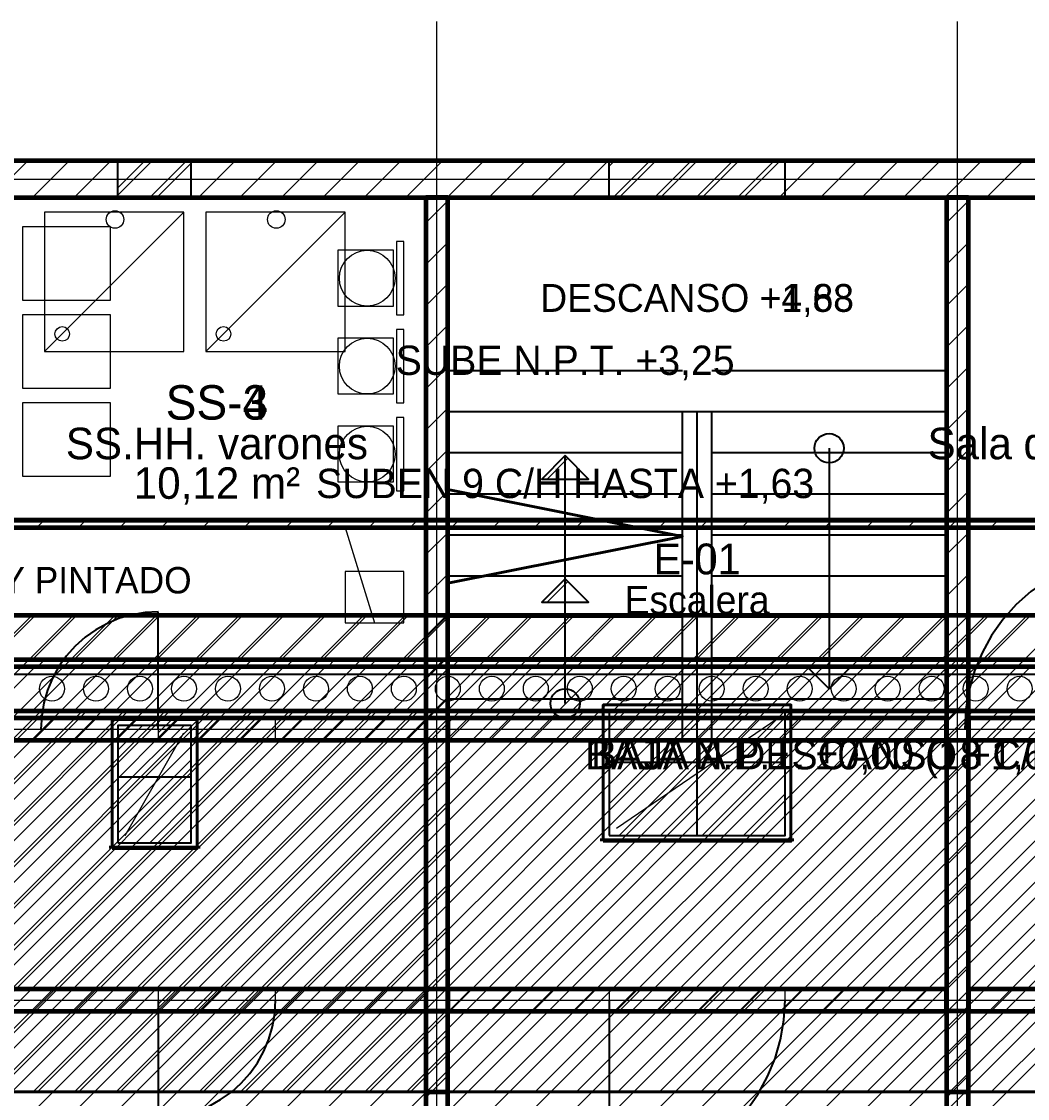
# Model space of a CAD drawing. Header units: metres. Extents: x -8 to 108, y -41 to 108.
# Drawn here: x 13.74 to 20.6, y 3.21 to 10.55 of the extents above; entities that cross this region are included whole.
import ezdxf
from ezdxf.enums import TextEntityAlignment as Align

# ---------------------------------------------------------------- set-up
doc = ezdxf.new("R2010")
doc.units = ezdxf.units.M
for name, color, linetype, lineweight in [('carpinteria', 7, 'CONTINUOUS', 25), ('eje', 7, 'CONTINUOUS', 13), ('fondo', 7, 'CONTINUOUS', 5), ('hatch', 7, 'CONTINUOUS', 9), ('hatch-2', 7, 'CONTINUOUS', 9), ('hormigon', 7, 'CONTINUOUS', 30), ('marco-fino', 7, 'CONTINUOUS', 25), ('marco-medio', 7, 'CONTINUOUS', 40), ('mobiliario', 7, 'CONTINUOUS', 18), ('muro-corte', 7, 'CONTINUOUS', 60), ('muro-fill', 7, 'CONTINUOUS', 25), ('muro-visto', 7, 'CONTINUOUS', 35), ('proyeccion', 7, 'CONTINUOUS', 15), ('sanitario', 7, 'CONTINUOUS', 20), ('sombra', 7, 'CONTINUOUS', 5), ('tabique-fill', 7, 'CONTINUOUS', 30), ('texto', 7, 'CONTINUOUS', 5), ('texto-suave', 7, 'CONTINUOUS', 5), ('vidrio', 7, 'CONTINUOUS', 18)]:
    doc.layers.add(name, color=color, linetype=linetype, lineweight=lineweight)

msp = doc.modelspace()

# ---------------------------------------------------------------- linework, layer by layer
at = {"layer": 'carpinteria'}
for p, q in [((14.4, 9.6), (14.9, 9.6)), ((14.4, 9.35), (14.4, 9.6)), ((14.4, 9.6), (14.9, 9.6)), ((14.4, 9.35), (14.4, 9.6)), ((14.9, 9.35), (14.9, 9.6)), ((14.9, 9.35), (14.9, 9.6)), ((17.75, 9.6), (18.95, 9.6)), ((17.75, 9.35), (17.75, 9.6)), ((17.75, 9.6), (18.95, 9.6)), ((17.75, 9.35), (17.75, 9.6)), ((18.95, 9.35), (18.95, 9.6)), ((18.95, 9.35), (18.95, 9.6)), ((14.4, 9.35), (14.9, 9.35)), ((14.4, 9.35), (14.9, 9.35)), ((17.75, 9.35), (18.95, 9.35)), ((17.75, 9.35), (18.95, 9.35)), ((19.25, 7.64), (19.25, 6)), ((19.25, 7.64), (19.25, 6)), ((17.45, 5.9), (17.45, 7.59)), ((17.45, 5.9), (17.45, 6.75)), ((14.675, 5.725), (14.675, 6.525)), ((14.675, 5.725), (14.675, 6.525)), ((18.35, 5), (18.35, 5.85)), ((14.675, 5.725), (14.675, 5.725)), ((14.675, 5.725), (14.675, 5.725)), ((17.75, 5.5), (18.95, 5.5)), ((14.4, 5.4), (14.9, 5.4)), ((14.4, 5.4), (14.9, 5.4)), ((14.675, 3.875), (14.675, 3.075)), ((14.675, 3.875), (14.675, 3.875)), ((14.675, 3.875), (14.675, 3.075)), ((14.675, 3.875), (14.675, 3.875)), ((17.75, 3.875), (17.75, 2.675)), ((17.75, 3.875), (17.75, 3.875))]:
    msp.add_line(p, q, dxfattribs=at)
for points in [[(17.45, 7.59), (17.29, 7.43), (17.61, 7.43)], [(17.45, 7.59), (17.29, 7.43), (17.61, 7.43)], [(17.45, 6.75), (17.29, 6.59), (17.61, 6.59)], [(17.45, 6.75), (17.29, 6.59), (17.61, 6.59)], [(19.25, 6), (19.09, 6.16), (19.41, 6.16)], [(19.25, 6), (19.09, 6.16), (19.41, 6.16)], [(19.25, 6), (19.09, 6.16), (19.41, 6.16)], [(19.25, 6), (19.09, 6.16), (19.41, 6.16)], [(17.75, 5), (18.95, 5), (18.95, 5.85), (17.75, 5.85)], [(14.4, 4.95), (14.9, 4.95), (14.9, 5.75), (14.4, 5.75)], [(14.4, 4.95), (14.9, 4.95), (14.9, 5.75), (14.4, 5.75)]]:
    msp.add_lwpolyline(points, close=True, dxfattribs=at)
for points in [[(21.375, 6.925), (21.2406, 6.9175), (21.108, 6.8949), (20.9787, 6.8577), (20.8543, 6.8062), (20.7366, 6.7411), (20.6268, 6.6632), (20.5265, 6.5735), (20.4368, 6.4732), (20.3589, 6.3634), (20.2938, 6.2457), (20.2423, 6.1213), (20.2051, 5.992), (20.1825, 5.8594), (20.175, 5.725)], [(14.675, 6.525), (14.5854, 6.52), (14.497, 6.5049), (14.4108, 6.4801), (14.3279, 6.4458), (14.2494, 6.4024), (14.1762, 6.3505), (14.1093, 6.2907), (14.0495, 6.2238), (13.9976, 6.1506), (13.9542, 6.0721), (13.9199, 5.9892), (13.8951, 5.903), (13.88, 5.8146), (13.875, 5.725)], [(14.675, 6.525), (14.5854, 6.52), (14.497, 6.5049), (14.4108, 6.4801), (14.3279, 6.4458), (14.2494, 6.4024), (14.1762, 6.3505), (14.1093, 6.2907), (14.0495, 6.2238), (13.9976, 6.1506), (13.9542, 6.0721), (13.9199, 5.9892), (13.8951, 5.903), (13.88, 5.8146), (13.875, 5.725)], [(14.675, 3.075), (14.7646, 3.08), (14.853, 3.0951), (14.9392, 3.1199), (15.0221, 3.1542), (15.1006, 3.1976), (15.1738, 3.2495), (15.2407, 3.3093), (15.3005, 3.3762), (15.3524, 3.4494), (15.3958, 3.5279), (15.4301, 3.6108), (15.4549, 3.697), (15.47, 3.7854), (15.475, 3.875)], [(14.675, 3.075), (14.7646, 3.08), (14.853, 3.0951), (14.9392, 3.1199), (15.0221, 3.1542), (15.1006, 3.1976), (15.1738, 3.2495), (15.2407, 3.3093), (15.3005, 3.3762), (15.3524, 3.4494), (15.3958, 3.5279), (15.4301, 3.6108), (15.4549, 3.697), (15.47, 3.7854), (15.475, 3.875)], [(17.75, 2.675), (17.8844, 2.6825), (18.017, 2.7051), (18.1463, 2.7423), (18.2707, 2.7938), (18.3884, 2.8589), (18.4982, 2.9368), (18.5985, 3.0265), (18.6882, 3.1268), (18.7661, 3.2366), (18.8312, 3.3543), (18.8827, 3.4787), (18.9199, 3.608), (18.9425, 3.7406), (18.95, 3.875)]]:
    msp.add_lwpolyline(points, dxfattribs=at)
for centre in [(19.25, 7.64), (19.25, 7.64), (17.45, 5.9), (17.45, 5.9)]:
    msp.add_circle(centre, 0.1, dxfattribs=at)
at = {"layer": 'eje'}
for p, q in [((16.575, -0.95), (16.575, 10.55)), ((16.575, -0.95), (16.575, 10.55)), ((20.125, -0.95), (20.125, 10.55)), ((20.125, -0.95), (20.125, 10.55)), ((-0.95, 9.475), (24.95, 9.475)), ((-0.95, 9.475), (24.95, 9.475)), ((-0.95, 5.725), (24.95, 5.725)), ((-0.95, 5.725), (24.95, 5.725)), ((-0.95, 3.875), (24.95, 3.875)), ((-0.95, 3.875), (24.95, 3.875))]:
    msp.add_line(p, q, dxfattribs=at)
at = {"layer": 'fondo'}
for points in [[(14.4, 9.35), (14.9, 9.35), (14.9, 9.6), (14.4, 9.6)], [(14.4, 9.35), (14.9, 9.35), (14.9, 9.6), (14.4, 9.6)], [(17.75, 9.35), (18.95, 9.35), (18.95, 9.6), (17.75, 9.6)], [(17.75, 9.35), (18.95, 9.35), (18.95, 9.6), (17.75, 9.6)], [(17.75, 5), (18.95, 5), (18.95, 5.85), (17.75, 5.85)], [(14.4, 4.95), (14.9, 4.95), (14.9, 5.75), (14.4, 5.75)], [(14.4, 4.95), (14.9, 4.95), (14.9, 5.75), (14.4, 5.75)], [(14.675, 5.65), (15.475, 5.65), (15.475, 5.8), (14.675, 5.8)], [(14.675, 5.65), (15.475, 5.65), (15.475, 5.8), (14.675, 5.8)], [(14.675, 3.8), (15.475, 3.8), (15.475, 3.95), (14.675, 3.95)], [(14.675, 3.8), (15.475, 3.8), (15.475, 3.95), (14.675, 3.95)], [(17.75, 3.8), (18.95, 3.8), (18.95, 3.95), (17.75, 3.95)]]:
    msp.add_lwpolyline(points, close=True, dxfattribs=at)
at = {"layer": 'hatch'}
for p, q in [((13.5348, 9.35), (13.7848, 9.6)), ((13.5348, 9.35), (13.7848, 9.6)), ((13.8177, 9.35), (14.0677, 9.6)), ((13.8177, 9.35), (14.0677, 9.6)), ((14.1005, 9.35), (14.3505, 9.6)), ((14.1005, 9.35), (14.3505, 9.6)), ((14.3833, 9.35), (14.6333, 9.6)), ((14.3833, 9.35), (14.6333, 9.6)), ((14.4, 9.4157), (14.5843, 9.6)), ((14.4, 9.4157), (14.5843, 9.6)), ((14.6172, 9.35), (14.8672, 9.6)), ((14.6172, 9.35), (14.8672, 9.6)), ((14.6662, 9.35), (14.9162, 9.6)), ((14.6662, 9.35), (14.9162, 9.6)), ((14.949, 9.35), (15.199, 9.6)), ((14.949, 9.35), (15.199, 9.6)), ((15.2319, 9.35), (15.4819, 9.6)), ((15.2319, 9.35), (15.4819, 9.6)), ((15.5147, 9.35), (15.7647, 9.6)), ((15.5147, 9.35), (15.7647, 9.6)), ((15.7976, 9.35), (16.0476, 9.6)), ((15.7976, 9.35), (16.0476, 9.6)), ((16.0804, 9.35), (16.3304, 9.6)), ((16.0804, 9.35), (16.3304, 9.6)), ((16.3632, 9.35), (16.6132, 9.6)), ((16.3632, 9.35), (16.6132, 9.6)), ((16.6461, 9.35), (16.8961, 9.6)), ((16.6461, 9.35), (16.8961, 9.6)), ((16.9289, 9.35), (17.1789, 9.6)), ((16.9289, 9.35), (17.1789, 9.6)), ((17.2118, 9.35), (17.4618, 9.6)), ((17.2118, 9.35), (17.4618, 9.6)), ((17.4946, 9.35), (17.7446, 9.6)), ((17.4946, 9.35), (17.7446, 9.6)), ((17.75, 9.5642), (17.7858, 9.6)), ((17.75, 9.5642), (17.7858, 9.6)), ((17.7775, 9.35), (18.0275, 9.6)), ((17.7775, 9.35), (18.0275, 9.6)), ((17.8186, 9.35), (18.0686, 9.6)), ((17.8186, 9.35), (18.0686, 9.6)), ((18.0603, 9.35), (18.3103, 9.6)), ((18.0603, 9.35), (18.3103, 9.6)), ((18.1015, 9.35), (18.3515, 9.6)), ((18.1015, 9.35), (18.3515, 9.6)), ((18.3431, 9.35), (18.5931, 9.6)), ((18.3431, 9.35), (18.5931, 9.6)), ((18.3843, 9.35), (18.6343, 9.6)), ((18.3843, 9.35), (18.6343, 9.6)), ((18.626, 9.35), (18.876, 9.6)), ((18.626, 9.35), (18.876, 9.6)), ((18.6672, 9.35), (18.9172, 9.6)), ((18.6672, 9.35), (18.9172, 9.6)), ((18.9088, 9.35), (19.1588, 9.6)), ((18.9088, 9.35), (19.1588, 9.6)), ((19.1917, 9.35), (19.4417, 9.6)), ((19.1917, 9.35), (19.4417, 9.6)), ((19.4745, 9.35), (19.7245, 9.6)), ((19.4745, 9.35), (19.7245, 9.6)), ((19.7574, 9.35), (20.0074, 9.6)), ((19.7574, 9.35), (20.0074, 9.6)), ((20.0402, 9.35), (20.2902, 9.6)), ((20.0402, 9.35), (20.2902, 9.6)), ((20.323, 9.35), (20.573, 9.6)), ((20.323, 9.35), (20.573, 9.6)), ((16.5, 9.177), (16.65, 9.327)), ((16.5, 9.177), (16.65, 9.327)), ((20.05, 9.177), (20.2, 9.327)), ((20.05, 9.177), (20.2, 9.327)), ((16.5, 8.8941), (16.65, 9.0441)), ((16.5, 8.8941), (16.65, 9.0441)), ((20.05, 8.8941), (20.2, 9.0441)), ((20.05, 8.8941), (20.2, 9.0441)), ((16.5, 8.6113), (16.65, 8.7613)), ((16.5, 8.6113), (16.65, 8.7613)), ((20.05, 8.6113), (20.2, 8.7613)), ((20.05, 8.6113), (20.2, 8.7613)), ((16.5, 8.3284), (16.65, 8.4784)), ((16.5, 8.3284), (16.65, 8.4784)), ((20.05, 8.3284), (20.2, 8.4784)), ((20.05, 8.3284), (20.2, 8.4784)), ((16.5, 8.0456), (16.65, 8.1956)), ((16.5, 8.0456), (16.65, 8.1956)), ((20.05, 8.0456), (20.2, 8.1956)), ((20.05, 8.0456), (20.2, 8.1956)), ((16.5, 7.7627), (16.65, 7.9127)), ((16.5, 7.7627), (16.65, 7.9127)), ((20.05, 7.7627), (20.2, 7.9127)), ((20.05, 7.7627), (20.2, 7.9127)), ((16.5, 7.4799), (16.65, 7.6299)), ((16.5, 7.4799), (16.65, 7.6299)), ((17.3272, 7.43), (17.4686, 7.5714)), ((20.05, 7.4799), (20.2, 7.6299)), ((20.05, 7.4799), (20.2, 7.6299)), ((16.5, 7.1971), (16.65, 7.3471)), ((16.5, 7.1971), (16.65, 7.3471)), ((20.05, 7.1971), (20.2, 7.3471)), ((20.05, 7.1971), (20.2, 7.3471)), ((13.8477, 7.1), (13.8977, 7.15)), ((13.8477, 7.1), (13.8977, 7.15)), ((14.1305, 7.1), (14.1805, 7.15)), ((14.1305, 7.1), (14.1805, 7.15)), ((14.4133, 7.1), (14.4633, 7.15)), ((14.4133, 7.1), (14.4633, 7.15)), ((14.6962, 7.1), (14.7462, 7.15)), ((14.6962, 7.1), (14.7462, 7.15)), ((14.979, 7.1), (15.029, 7.15)), ((14.979, 7.1), (15.029, 7.15)), ((15.2619, 7.1), (15.3119, 7.15)), ((15.2619, 7.1), (15.3119, 7.15)), ((15.5447, 7.1), (15.5947, 7.15)), ((15.5447, 7.1), (15.5947, 7.15)), ((15.8276, 7.1), (15.8776, 7.15)), ((15.8276, 7.1), (15.8776, 7.15)), ((16.1104, 7.1), (16.1604, 7.15)), ((16.1104, 7.1), (16.1604, 7.15)), ((16.3932, 7.1), (16.4432, 7.15)), ((16.3932, 7.1), (16.4432, 7.15)), ((16.6761, 7.1), (16.7261, 7.15)), ((16.6761, 7.1), (16.7261, 7.15)), ((16.9589, 7.1), (17.0089, 7.15)), ((16.9589, 7.1), (17.0089, 7.15)), ((17.2418, 7.1), (17.2918, 7.15)), ((17.2418, 7.1), (17.2918, 7.15)), ((17.5246, 7.1), (17.5746, 7.15)), ((17.5246, 7.1), (17.5746, 7.15)), ((17.8075, 7.1), (17.8575, 7.15)), ((17.8075, 7.1), (17.8575, 7.15)), ((18.0903, 7.1), (18.1403, 7.15)), ((18.0903, 7.1), (18.1403, 7.15)), ((18.3731, 7.1), (18.4231, 7.15)), ((18.3731, 7.1), (18.4231, 7.15)), ((18.656, 7.1), (18.706, 7.15)), ((18.656, 7.1), (18.706, 7.15)), ((18.9388, 7.1), (18.9888, 7.15)), ((18.9388, 7.1), (18.9888, 7.15)), ((19.2217, 7.1), (19.2717, 7.15)), ((19.2217, 7.1), (19.2717, 7.15)), ((19.5045, 7.1), (19.5545, 7.15)), ((19.5045, 7.1), (19.5545, 7.15)), ((19.7874, 7.1), (19.8374, 7.15)), ((19.7874, 7.1), (19.8374, 7.15)), ((20.0702, 7.1), (20.1202, 7.15)), ((20.0702, 7.1), (20.1202, 7.15)), ((20.353, 7.1), (20.403, 7.15)), ((20.353, 7.1), (20.403, 7.15)), ((16.5, 6.9142), (16.65, 7.0642)), ((16.5, 6.9142), (16.65, 7.0642)), ((20.05, 6.9142), (20.2, 7.0642)), ((20.05, 6.9142), (20.2, 7.0642)), ((16.5, 6.6314), (16.65, 6.7814)), ((16.5, 6.6314), (16.65, 6.7814)), ((20.05, 6.6314), (20.2, 6.7814)), ((20.05, 6.6314), (20.2, 6.7814)), ((17.3272, 6.59), (17.4686, 6.7314)), ((7.3123, 0), (13.8123, 6.5)), ((7.3123, 0), (13.8123, 6.5)), ((7.5951, 0), (14.0951, 6.5)), ((7.5951, 0), (14.0951, 6.5)), ((7.878, 0), (14.378, 6.5)), ((7.878, 0), (14.378, 6.5)), ((8.1608, 0), (14.6608, 6.5)), ((8.1608, 0), (14.6608, 6.5)), ((8.4437, 0), (14.9437, 6.5)), ((8.4437, 0), (14.9437, 6.5)), ((8.7265, 0), (15.2265, 6.5)), ((8.7265, 0), (15.2265, 6.5)), ((9.0093, 0), (15.5093, 6.5)), ((9.0093, 0), (15.5093, 6.5)), ((9.2922, 0), (15.7922, 6.5)), ((9.2922, 0), (15.7922, 6.5)), ((9.575, 0), (16.075, 6.5)), ((9.575, 0), (16.075, 6.5)), ((9.8579, 0), (16.3579, 6.5)), ((9.8579, 0), (16.3579, 6.5)), ((10.1407, 0), (16.6407, 6.5)), ((10.1407, 0), (16.6407, 6.5)), ((10.4235, 0), (16.9235, 6.5)), ((10.4235, 0), (16.9235, 6.5)), ((10.7064, 0), (17.2064, 6.5)), ((10.7064, 0), (17.2064, 6.5)), ((10.9892, 0), (17.4892, 6.5)), ((10.9892, 0), (17.4892, 6.5)), ((11.2721, 0), (17.7721, 6.5)), ((11.2721, 0), (17.7721, 6.5)), ((11.5549, 0), (18.0549, 6.5)), ((11.5549, 0), (18.0549, 6.5)), ((11.8378, 0), (18.3378, 6.5)), ((11.8378, 0), (18.3378, 6.5)), ((12.1206, 0), (18.6206, 6.5)), ((12.1206, 0), (18.6206, 6.5)), ((12.4034, 0), (18.9034, 6.5)), ((12.4034, 0), (18.9034, 6.5)), ((12.6863, 0), (19.1863, 6.5)), ((12.6863, 0), (19.1863, 6.5)), ((12.9691, 0), (19.4691, 6.5)), ((12.9691, 0), (19.4691, 6.5)), ((13.252, 0), (19.752, 6.5)), ((13.252, 0), (19.752, 6.5)), ((13.5348, 0), (20.0348, 6.5)), ((13.5348, 6.2), (13.8348, 6.5)), ((13.5348, 0), (20.0348, 6.5)), ((13.5348, 6.2), (13.8348, 6.5)), ((13.8177, 0), (20.3177, 6.5)), ((13.8177, 6.2), (14.1177, 6.5)), ((13.8177, 0), (20.3177, 6.5)), ((13.8177, 6.2), (14.1177, 6.5)), ((14.1005, 0), (20.6005, 6.5)), ((14.1005, 6.2), (14.4005, 6.5)), ((14.1005, 0), (20.6005, 6.5)), ((14.1005, 6.2), (14.4005, 6.5)), ((14.3833, 0), (20.8833, 6.5)), ((14.3833, 6.2), (14.6833, 6.5)), ((14.3833, 0), (20.8833, 6.5)), ((14.3833, 6.2), (14.6833, 6.5)), ((14.6662, 0), (21.1662, 6.5)), ((14.6662, 6.2), (14.9662, 6.5)), ((14.6662, 0), (21.1662, 6.5)), ((14.6662, 6.2), (14.9662, 6.5)), ((14.949, 0), (21.449, 6.5)), ((14.949, 6.2), (15.249, 6.5)), ((14.949, 0), (21.449, 6.5)), ((14.949, 6.2), (15.249, 6.5)), ((15.2319, 0), (21.7319, 6.5)), ((15.2319, 6.2), (15.5319, 6.5)), ((15.2319, 0), (21.7319, 6.5)), ((15.2319, 6.2), (15.5319, 6.5)), ((15.5147, 0), (22.0147, 6.5)), ((15.5147, 6.2), (15.8147, 6.5)), ((15.5147, 0), (22.0147, 6.5)), ((15.5147, 6.2), (15.8147, 6.5)), ((15.7976, 0), (22.2976, 6.5)), ((15.7976, 6.2), (16.0976, 6.5)), ((15.7976, 0), (22.2976, 6.5)), ((15.7976, 6.2), (16.0976, 6.5)), ((16.0804, 0), (22.5804, 6.5)), ((16.0804, 6.2), (16.3804, 6.5)), ((16.0804, 0), (22.5804, 6.5)), ((16.0804, 6.2), (16.3804, 6.5)), ((16.3632, 0), (22.8632, 6.5)), ((16.3632, 6.2), (16.6632, 6.5)), ((16.3632, 0), (22.8632, 6.5)), ((16.3632, 6.2), (16.6632, 6.5)), ((16.5, 6.3485), (16.65, 6.4985)), ((16.5, 6.3485), (16.65, 6.4985)), ((16.6461, 0), (23.1461, 6.5)), ((16.6461, 6.2), (16.9461, 6.5)), ((16.6461, 0), (23.1461, 6.5)), ((16.6461, 6.2), (16.9461, 6.5)), ((16.9289, 0), (23.4289, 6.5)), ((16.9289, 6.2), (17.2289, 6.5)), ((16.9289, 0), (23.4289, 6.5)), ((16.9289, 6.2), (17.2289, 6.5)), ((17.2118, 0), (23.7118, 6.5)), ((17.2118, 6.2), (17.5118, 6.5)), ((17.2118, 0), (23.7118, 6.5)), ((17.2118, 6.2), (17.5118, 6.5)), ((17.4946, 6.2), (17.7946, 6.5)), ((17.4946, 6.2), (17.7946, 6.5)), ((17.7775, 6.2), (18.0775, 6.5)), ((17.7775, 6.2), (18.0775, 6.5)), ((18.0603, 6.2), (18.3603, 6.5)), ((18.0603, 6.2), (18.3603, 6.5)), ((18.3431, 6.2), (18.6431, 6.5)), ((18.3431, 6.2), (18.6431, 6.5)), ((18.626, 6.2), (18.926, 6.5)), ((18.626, 6.2), (18.926, 6.5)), ((18.9088, 6.2), (19.2088, 6.5)), ((18.9088, 6.2), (19.2088, 6.5)), ((19.1917, 6.2), (19.4917, 6.5)), ((19.1917, 6.2), (19.4917, 6.5)), ((19.4745, 6.2), (19.7745, 6.5)), ((19.4745, 6.2), (19.7745, 6.5)), ((19.7574, 6.2), (20.0574, 6.5)), ((19.7574, 6.2), (20.0574, 6.5)), ((20.0402, 6.2), (20.3402, 6.5)), ((20.0402, 6.2), (20.3402, 6.5)), ((20.05, 6.3485), (20.2, 6.4985)), ((20.05, 6.3485), (20.2, 6.4985)), ((20.323, 6.2), (20.623, 6.5)), ((20.323, 6.2), (20.623, 6.5)), ((13.8505, 6.15), (13.9005, 6.2)), ((14.1333, 6.15), (14.1833, 6.2)), ((14.4162, 6.15), (14.4662, 6.2)), ((14.699, 6.15), (14.749, 6.2)), ((14.9819, 6.15), (15.0319, 6.2)), ((15.2647, 6.15), (15.3147, 6.2)), ((15.5476, 6.15), (15.5976, 6.2)), ((15.8304, 6.15), (15.8804, 6.2)), ((16.1132, 6.15), (16.1632, 6.2)), ((16.3961, 6.15), (16.4461, 6.2)), ((16.5, 6.0657), (16.65, 6.2157)), ((16.5, 6.0657), (16.65, 6.2157)), ((16.6789, 6.15), (16.7289, 6.2)), ((16.9618, 6.15), (17.0118, 6.2)), ((17.2446, 6.15), (17.2946, 6.2)), ((17.5275, 6.15), (17.5775, 6.2)), ((17.8103, 6.15), (17.8603, 6.2)), ((18.0931, 6.15), (18.1431, 6.2)), ((18.376, 6.15), (18.426, 6.2)), ((18.6588, 6.15), (18.7088, 6.2)), ((18.9417, 6.15), (18.9917, 6.2)), ((19.2245, 6.15), (19.2745, 6.2)), ((19.5074, 6.15), (19.5574, 6.2)), ((19.7902, 6.15), (19.8402, 6.2)), ((20.05, 6.0657), (20.2, 6.2157)), ((20.05, 6.0657), (20.2, 6.2157)), ((20.073, 6.15), (20.123, 6.2)), ((20.3559, 6.15), (20.4059, 6.2)), ((13.5348, 5.85), (13.8348, 6.15)), ((13.8177, 5.85), (14.1177, 6.15)), ((14.1005, 5.85), (14.4005, 6.15)), ((14.3833, 5.85), (14.6833, 6.15)), ((14.6662, 5.85), (14.9662, 6.15)), ((14.949, 5.85), (15.249, 6.15)), ((15.2319, 5.85), (15.5319, 6.15)), ((15.5147, 5.85), (15.8147, 6.15)), ((15.7976, 5.85), (16.0976, 6.15)), ((16.0804, 5.85), (16.3804, 6.15)), ((16.3632, 5.85), (16.6632, 6.15)), ((16.6461, 5.85), (16.9461, 6.15)), ((16.9289, 5.85), (17.2289, 6.15)), ((17.2118, 5.85), (17.5118, 6.15)), ((17.4946, 5.85), (17.7946, 6.15)), ((17.7775, 5.85), (18.0775, 6.15)), ((18.0603, 5.85), (18.3603, 6.15)), ((18.3431, 5.85), (18.6431, 6.15)), ((18.626, 5.85), (18.926, 6.15)), ((18.9088, 5.85), (19.2088, 6.15)), ((19.1086, 6.1414), (19.1272, 6.16)), ((19.1086, 6.1414), (19.1272, 6.16)), ((19.1917, 5.85), (19.4917, 6.15)), ((19.4745, 5.85), (19.7745, 6.15)), ((19.7574, 5.85), (20.0574, 6.15)), ((20.0402, 5.85), (20.3402, 6.15)), ((20.323, 5.85), (20.623, 6.15)), ((16.5, 5.7828), (16.65, 5.9328)), ((16.5, 5.7828), (16.65, 5.9328)), ((20.05, 5.7828), (20.2, 5.9328)), ((20.05, 5.7828), (20.2, 5.9328)), ((11.276, 3.25), (13.876, 5.85)), ((11.3049, 3.25), (13.9049, 5.85)), ((11.5588, 3.25), (14.1588, 5.85)), ((11.5878, 3.25), (14.1878, 5.85)), ((11.8417, 3.25), (14.4417, 5.85)), ((11.8706, 3.25), (14.4706, 5.85)), ((12.1245, 3.25), (14.7245, 5.85)), ((12.1534, 3.25), (14.7534, 5.85)), ((12.4074, 3.25), (15.0074, 5.85)), ((12.4363, 3.25), (15.0363, 5.85)), ((12.6902, 3.25), (15.2902, 5.85)), ((12.7191, 3.25), (15.3191, 5.85)), ((12.973, 3.25), (15.573, 5.85)), ((13.002, 3.25), (15.602, 5.85)), ((13.2559, 3.25), (15.8559, 5.85)), ((13.2848, 3.25), (15.8848, 5.85)), ((13.5387, 3.25), (16.1387, 5.85)), ((13.5677, 3.25), (16.1677, 5.85)), ((13.8216, 3.25), (16.4216, 5.85)), ((13.8505, 3.25), (16.4505, 5.85)), ((14.1333, 3.25), (16.7333, 5.85)), ((14.4162, 3.25), (17.0162, 5.85)), ((14.699, 3.25), (17.299, 5.85)), ((14.9819, 3.25), (17.5819, 5.85)), ((15.2647, 3.25), (17.8647, 5.85)), ((15.5476, 3.25), (18.1476, 5.85)), ((15.8304, 3.25), (18.4304, 5.85)), ((16.1132, 3.25), (18.7132, 5.85)), ((16.3961, 3.25), (18.9961, 5.85)), ((16.6789, 3.25), (19.2789, 5.85)), ((16.9618, 3.25), (19.5618, 5.85)), ((17.2446, 3.25), (19.8446, 5.85)), ((17.5275, 3.25), (20.1275, 5.85)), ((17.75, 5.2142), (18.3858, 5.85)), ((17.75, 5.4971), (18.1029, 5.85)), ((17.75, 5.7799), (17.8201, 5.85)), ((17.8103, 3.25), (20.4103, 5.85)), ((17.8186, 5), (18.6686, 5.85)), ((18.0931, 3.25), (20.6931, 5.85)), ((18.1015, 5), (18.95, 5.8485)), ((18.376, 3.25), (20.976, 5.85)), ((18.6588, 3.25), (21.2588, 5.85)), ((18.9417, 3.25), (21.5417, 5.85)), ((19.2245, 3.25), (21.8245, 5.85)), ((19.5074, 3.25), (22.1074, 5.85)), ((19.7902, 3.25), (22.3902, 5.85)), ((20.073, 3.25), (22.673, 5.85)), ((20.3559, 3.25), (22.9559, 5.85)), ((13.8216, 5.65), (13.9716, 5.8)), ((13.8216, 5.65), (13.9716, 5.8)), ((14.1044, 5.65), (14.2544, 5.8)), ((14.1044, 5.65), (14.2544, 5.8)), ((14.1044, 3.25), (16.65, 5.7956)), ((14.3873, 5.65), (14.5373, 5.8)), ((14.3873, 5.65), (14.5373, 5.8)), ((14.4, 5.2985), (14.8515, 5.75)), ((14.4, 5.5814), (14.5686, 5.75)), ((14.4, 5.2985), (14.8515, 5.75)), ((14.4, 5.5814), (14.5686, 5.75)), ((14.6701, 5.65), (14.8201, 5.8)), ((14.6701, 5.65), (14.8201, 5.8)), ((14.675, 5.6985), (14.7765, 5.8)), ((14.675, 5.6985), (14.7765, 5.8)), ((14.9093, 5.65), (15.0593, 5.8)), ((14.9093, 5.65), (15.0593, 5.8)), ((14.9529, 5.65), (15.1029, 5.8)), ((14.9529, 5.65), (15.1029, 5.8)), ((15.1922, 5.65), (15.3422, 5.8)), ((15.1922, 5.65), (15.3422, 5.8)), ((15.2358, 5.65), (15.3858, 5.8)), ((15.2358, 5.65), (15.3858, 5.8)), ((15.5186, 5.65), (15.6686, 5.8)), ((15.5186, 5.65), (15.6686, 5.8)), ((15.8015, 5.65), (15.9515, 5.8)), ((15.8015, 5.65), (15.9515, 5.8)), ((16.0843, 5.65), (16.2343, 5.8)), ((16.0843, 5.65), (16.2343, 5.8)), ((16.3672, 5.65), (16.5172, 5.8)), ((16.3672, 5.65), (16.5172, 5.8)), ((16.5, 5.6456), (16.65, 5.7956)), ((16.6559, 5.65), (16.8059, 5.8)), ((16.9387, 5.65), (17.0887, 5.8)), ((17.2216, 5.65), (17.3716, 5.8)), ((17.5044, 5.65), (17.6544, 5.8)), ((17.7873, 5.65), (17.9373, 5.8)), ((18.0701, 5.65), (18.2201, 5.8)), ((18.3529, 5.65), (18.5029, 5.8)), ((18.6358, 5.65), (18.7858, 5.8)), ((18.9186, 5.65), (19.0686, 5.8)), ((19.2015, 5.65), (19.3515, 5.8)), ((19.4843, 5.65), (19.6343, 5.8)), ((19.7672, 5.65), (19.9172, 5.8)), ((20.05, 5.6456), (20.2, 5.7956)), ((20.2, 5.777), (20.223, 5.8)), ((20.2, 5.777), (20.223, 5.8)), ((20.3559, 5.65), (20.5059, 5.8)), ((20.3559, 5.65), (20.5059, 5.8)), ((14.3873, 3.25), (16.65, 5.5127)), ((14.4, 5.0157), (14.9, 5.5157)), ((14.4, 5.0157), (14.9, 5.5157)), ((16.5, 5.3627), (16.65, 5.5127)), ((18.3843, 5), (18.95, 5.5657)), ((20.05, 5.3627), (20.2, 5.5127)), ((14.6172, 4.95), (14.9, 5.2328)), ((14.6172, 4.95), (14.9, 5.2328)), ((14.6701, 3.25), (16.65, 5.2299)), ((16.5, 5.0799), (16.65, 5.2299)), ((18.6672, 5), (18.95, 5.2828)), ((20.05, 5.0799), (20.2, 5.2299)), ((14.9529, 3.25), (16.65, 4.9471)), ((16.5, 4.7971), (16.65, 4.9471)), ((20.05, 4.7971), (20.2, 4.9471)), ((15.2358, 3.25), (16.65, 4.6642)), ((16.5, 4.5142), (16.65, 4.6642)), ((20.05, 4.5142), (20.2, 4.6642)), ((15.5186, 3.25), (16.65, 4.3814)), ((16.5, 4.2314), (16.65, 4.3814)), ((20.05, 4.2314), (20.2, 4.3814)), ((15.8015, 3.25), (16.65, 4.0985)), ((16.5, 3.9485), (16.65, 4.0985)), ((20.05, 3.9485), (20.2, 4.0985)), ((13.8216, 3.8), (13.9716, 3.95)), ((13.8216, 3.8), (13.9716, 3.95)), ((14.1044, 3.8), (14.2544, 3.95)), ((14.1044, 3.8), (14.2544, 3.95)), ((14.3873, 3.8), (14.5373, 3.95)), ((14.3873, 3.8), (14.5373, 3.95)), ((14.6701, 3.8), (14.8201, 3.95)), ((14.6701, 3.8), (14.8201, 3.95)), ((14.675, 3.8485), (14.7765, 3.95)), ((14.675, 3.8485), (14.7765, 3.95)), ((14.9093, 3.8), (15.0593, 3.95)), ((14.9093, 3.8), (15.0593, 3.95)), ((14.9529, 3.8), (15.1029, 3.95)), ((14.9529, 3.8), (15.1029, 3.95)), ((15.1922, 3.8), (15.3422, 3.95)), ((15.1922, 3.8), (15.3422, 3.95)), ((15.2358, 3.8), (15.3858, 3.95)), ((15.2358, 3.8), (15.3858, 3.95)), ((15.5186, 3.8), (15.6686, 3.95)), ((15.5186, 3.8), (15.6686, 3.95)), ((15.8015, 3.8), (15.9515, 3.95)), ((15.8015, 3.8), (15.9515, 3.95)), ((16.0843, 3.8), (16.2343, 3.95)), ((16.0843, 3.8), (16.2343, 3.95)), ((16.3672, 3.8), (16.5172, 3.95)), ((16.3672, 3.8), (16.5172, 3.95)), ((16.6559, 3.8), (16.8059, 3.95)), ((16.9387, 3.8), (17.0887, 3.95)), ((17.2216, 3.8), (17.3716, 3.95)), ((17.5044, 3.8), (17.6544, 3.95)), ((17.7873, 3.8), (17.9373, 3.95)), ((17.8186, 3.8), (17.9686, 3.95)), ((18.0701, 3.8), (18.2201, 3.95)), ((18.1015, 3.8), (18.2515, 3.95)), ((18.3529, 3.8), (18.5029, 3.95)), ((18.3843, 3.8), (18.5343, 3.95)), ((18.6358, 3.8), (18.7858, 3.95)), ((18.6672, 3.8), (18.8172, 3.95)), ((18.9186, 3.8), (19.0686, 3.95)), ((19.2015, 3.8), (19.3515, 3.95)), ((19.4843, 3.8), (19.6343, 3.95)), ((19.7672, 3.8), (19.9172, 3.95)), ((20.2, 3.927), (20.223, 3.95)), ((20.2, 3.927), (20.223, 3.95)), ((20.3559, 3.8), (20.5059, 3.95)), ((20.3559, 3.8), (20.5059, 3.95)), ((16.0843, 3.25), (16.65, 3.8157)), ((16.5, 3.6657), (16.65, 3.8157)), ((16.5, 3.777), (16.523, 3.8)), ((16.5, 3.777), (16.523, 3.8)), ((20.05, 3.6657), (20.2, 3.8157)), ((20.05, 3.777), (20.073, 3.8)), ((20.05, 3.777), (20.073, 3.8)), ((16.5, 3.4941), (16.65, 3.6441)), ((16.5, 3.4941), (16.65, 3.6441)), ((20.05, 3.4941), (20.2, 3.6441)), ((20.05, 3.4941), (20.2, 3.6441)), ((16.3672, 3.25), (16.65, 3.5328)), ((16.5, 3.3828), (16.65, 3.5328)), ((20.05, 3.3828), (20.2, 3.5328)), ((16.5, 3.2113), (16.65, 3.3613)), ((16.5, 3.2113), (16.65, 3.3613)), ((20.05, 3.2113), (20.2, 3.3613)), ((20.05, 3.2113), (20.2, 3.3613))]:
    msp.add_line(p, q, dxfattribs=at)
for points in [[(16.15, 5.8), (16.5, 5.8), (16.5, 6.15)], [(16.15, 5.8), (16.5, 5.8), (16.5, 6.15)], [(16.15, 3.8), (16.5, 3.8), (16.5, 3.45)], [(16.15, 3.8), (16.5, 3.8), (16.5, 3.45)]]:
    msp.add_lwpolyline(points, dxfattribs=at)
at = {"layer": 'hatch-2'}
for centre in [(13.95, 6), (14.25, 6), (14.55, 6), (14.85, 6), (15.15, 6), (15.45, 6), (15.75, 6), (16.05, 6), (16.35, 6), (16.65, 6), (16.95, 6), (17.25, 6), (17.55, 6), (17.85, 6), (18.15, 6), (18.45, 6), (18.75, 6), (19.05, 6), (19.35, 6), (19.65, 6), (19.95, 6), (20.25, 6), (20.55, 6)]:
    msp.add_circle(centre, 0.085, dxfattribs=at)
at = {"layer": 'hormigon'}
for points in [[(-0.03, 7.1), (24.03, 7.1), (24.03, 7.15), (-0.03, 7.15)], [(-0.03, 7.1), (24.03, 7.1), (24.03, 7.15), (-0.03, 7.15)], [(0, 6.2), (24, 6.2), (24, 6.5), (0, 6.5)], [(0, 6.2), (24, 6.2), (24, 6.5), (0, 6.5)], [(0.25, 6.15), (23.75, 6.15), (23.75, 6.2), (0.25, 6.2)], [(0, 5.85), (24, 5.85), (24, 6.15), (0, 6.15)]]:
    msp.add_lwpolyline(points, close=True, dxfattribs=at)
at = {"layer": 'marco-fino'}
for p, q in [((16.65, 8.17), (18.25, 8.17)), ((16.65, 8.17), (18.25, 8.17)), ((18.45, 8.17), (20.05, 8.17)), ((18.45, 8.17), (20.05, 8.17)), ((16.65, 7.89), (18.25, 7.89)), ((16.65, 5.65), (16.65, 7.89)), ((16.65, 7.89), (18.25, 7.89)), ((16.65, 5.65), (16.65, 7.89)), ((18.25, 5.65), (18.25, 7.89)), ((18.25, 5.65), (18.25, 7.89)), ((18.35, 5.65), (18.35, 7.89)), ((18.35, 5.65), (18.35, 7.89)), ((18.45, 7.89), (20.05, 7.89)), ((18.45, 5.65), (18.45, 7.89)), ((18.45, 7.89), (20.05, 7.89)), ((18.45, 5.65), (18.45, 7.89)), ((20.05, 5.65), (20.05, 7.89)), ((20.05, 5.65), (20.05, 7.89)), ((16.65, 7.61), (18.25, 7.61)), ((16.65, 7.61), (18.25, 7.61)), ((18.45, 7.61), (20.05, 7.61)), ((18.45, 7.61), (20.05, 7.61)), ((16.65, 7.33), (18.25, 7.33)), ((16.65, 7.33), (18.25, 7.33)), ((18.45, 7.33), (20.05, 7.33)), ((18.45, 7.33), (20.05, 7.33)), ((16.65, 7.05), (18.25, 7.05)), ((16.65, 7.05), (18.25, 7.05)), ((18.45, 7.05), (20.05, 7.05)), ((18.45, 7.05), (20.05, 7.05)), ((16.65, 6.77), (18.25, 6.77)), ((16.65, 6.77), (18.25, 6.77)), ((18.45, 6.77), (20.05, 6.77)), ((18.45, 6.77), (20.05, 6.77)), ((16.65, 6.49), (18.25, 6.49)), ((16.65, 6.49), (18.25, 6.49)), ((18.45, 6.49), (20.05, 6.49)), ((18.45, 6.49), (20.05, 6.49)), ((0, 6.2), (24, 6.2)), ((0, 6.2), (24, 6.2)), ((16.65, 6.21), (18.25, 6.21)), ((16.65, 6.21), (18.25, 6.21)), ((18.45, 6.21), (20.05, 6.21)), ((18.45, 6.21), (20.05, 6.21)), ((0, 6.1), (24, 6.1)), ((16.65, 5.93), (18.25, 5.93)), ((16.65, 5.93), (18.25, 5.93)), ((18.45, 5.93), (20.05, 5.93)), ((18.45, 5.93), (20.05, 5.93)), ((16.65, 5.65), (18.25, 5.65)), ((16.65, 5.65), (18.25, 5.65)), ((18.45, 5.65), (20.05, 5.65)), ((18.45, 5.65), (20.05, 5.65))]:
    msp.add_line(p, q, dxfattribs=at)
for points in [[(16.65, 7.89), (20.05, 7.89), (20.05, 9.35), (16.65, 9.35)], [(16.65, 7.89), (20.05, 7.89), (20.05, 9.35), (16.65, 9.35)], [(0.25, 3.25), (16.65, 3.25), (16.65, 5.85), (0.25, 5.85)], [(0.25, 3.25), (23.75, 3.25), (23.75, 5.85), (0.25, 5.85)]]:
    msp.add_lwpolyline(points, close=True, dxfattribs=at)
at = {"layer": 'marco-medio'}
for p, q in [((17.69, 4.97), (19.01, 4.97)), ((14.34, 4.92), (14.96, 4.92)), ((14.34, 4.92), (14.96, 4.92)), ((0.25, 3.25), (23.75, 3.25))]:
    msp.add_line(p, q, dxfattribs=at)
msp.add_lwpolyline([(16.65, 6.7188), (18.25, 7.0388), (16.65, 7.3588)], dxfattribs=at)
msp.add_lwpolyline([(16.65, 6.7188), (18.25, 7.0388), (16.65, 7.3588)], dxfattribs=at)
for points in [[(17.71, 4.96), (18.99, 4.96), (18.99, 5.89), (17.71, 5.89)], [(14.36, 4.91), (14.94, 4.91), (14.94, 5.79), (14.36, 5.79)], [(14.36, 4.91), (14.94, 4.91), (14.94, 5.79), (14.36, 5.79)]]:
    msp.add_lwpolyline(points, close=True, dxfattribs=at)
at = {"layer": 'mobiliario'}
for points in [[(13.75, 8.65), (14.35, 8.65), (14.35, 9.15), (13.75, 9.15)], [(13.75, 8.65), (14.35, 8.65), (14.35, 9.15), (13.75, 9.15)], [(13.75, 8.05), (14.35, 8.05), (14.35, 8.55), (13.75, 8.55)], [(13.75, 8.05), (14.35, 8.05), (14.35, 8.55), (13.75, 8.55)], [(13.75, 7.45), (14.35, 7.45), (14.35, 7.95), (13.75, 7.95)], [(13.75, 7.45), (14.35, 7.45), (14.35, 7.95), (13.75, 7.95)], [(15.95, 6.45), (16.35, 6.45), (16.35, 6.8), (15.95, 6.8)], [(15.95, 6.45), (16.35, 6.45), (16.35, 6.8), (15.95, 6.8)]]:
    msp.add_lwpolyline(points, close=True, dxfattribs=at)
at = {"layer": 'muro-corte'}
msp.add_line((0, 7.15), (24, 7.15), dxfattribs=at)
msp.add_line((0, 7.15), (24, 7.15), dxfattribs=at)
for points in [[(0, 9.35), (24, 9.35), (24, 9.6), (0, 9.6)], [(0, 9.35), (24, 9.35), (24, 9.6), (0, 9.6)], [(16.5, 5.65), (16.65, 5.65), (16.65, 9.35), (16.5, 9.35)], [(16.5, 5.65), (16.65, 5.65), (16.65, 9.35), (16.5, 9.35)], [(20.05, 5.65), (20.2, 5.65), (20.2, 9.35), (20.05, 9.35)], [(20.05, 5.65), (20.2, 5.65), (20.2, 9.35), (20.05, 9.35)], [(-0.03, 7.1), (24.03, 7.1), (24.03, 7.15), (-0.03, 7.15)], [(-0.03, 7.1), (24.03, 7.1), (24.03, 7.15), (-0.03, 7.15)], [(0, 6.2), (24, 6.2), (24, 6.5), (0, 6.5)], [(0, 6.2), (24, 6.2), (24, 6.5), (0, 6.5)], [(0, 5.85), (24, 5.85), (24, 6.15), (0, 6.15)], [(16.5, 3.25), (16.65, 3.25), (16.65, 5.85), (16.5, 5.85)], [(20.05, 3.25), (20.2, 3.25), (20.2, 5.85), (20.05, 5.85)], [(0.25, 5.65), (16.65, 5.65), (16.65, 5.8), (0.25, 5.8)], [(0.25, 5.65), (16.65, 5.65), (16.65, 5.8), (0.25, 5.8)], [(16.65, 5.65), (20.05, 5.65), (20.05, 5.8), (16.65, 5.8)], [(20.2, 5.65), (23.75, 5.65), (23.75, 5.8), (20.2, 5.8)], [(20.2, 5.65), (23.75, 5.65), (23.75, 5.8), (20.2, 5.8)], [(0.25, 3.8), (16.65, 3.8), (16.65, 3.95), (0.25, 3.95)], [(0.25, 3.8), (16.65, 3.8), (16.65, 3.95), (0.25, 3.95)], [(16.65, 3.8), (20.05, 3.8), (20.05, 3.95), (16.65, 3.95)], [(20.2, 3.8), (23.75, 3.8), (23.75, 3.95), (20.2, 3.95)], [(20.2, 3.8), (23.75, 3.8), (23.75, 3.95), (20.2, 3.95)], [(16.5, 0.25), (16.65, 0.25), (16.65, 3.8), (16.5, 3.8)], [(16.5, 0.25), (16.65, 0.25), (16.65, 3.8), (16.5, 3.8)], [(20.05, 0.25), (20.2, 0.25), (20.2, 3.8), (20.05, 3.8)], [(20.05, 0.25), (20.2, 0.25), (20.2, 3.8), (20.05, 3.8)]]:
    msp.add_lwpolyline(points, close=True, dxfattribs=at)
at = {"layer": 'muro-fill'}
msp.add_lwpolyline([(0, 9.35), (24, 9.35), (24, 9.6), (0, 9.6)], close=True, dxfattribs=at)
msp.add_lwpolyline([(0, 9.35), (24, 9.35), (24, 9.6), (0, 9.6)], close=True, dxfattribs=at)
at = {"layer": 'muro-visto'}
msp.add_lwpolyline([(0, 0), (24, 0), (24, 6.5), (0, 6.5)], close=True, dxfattribs=at)
msp.add_lwpolyline([(0, 0), (24, 0), (24, 6.5), (0, 6.5)], close=True, dxfattribs=at)
at = {"layer": 'proyeccion'}
msp.add_lwpolyline([(16.65, 5.65), (18.25, 5.65), (18.25, 7.89), (16.65, 7.89)], close=True, dxfattribs=at)
at = {"layer": 'sanitario'}
for p, q in [((13.9, 8.3), (14.85, 9.25)), ((13.9, 8.3), (14.85, 9.25)), ((15, 8.3), (15.95, 9.25)), ((15, 8.3), (15.95, 9.25)), ((15.95, 7.1), (16.15, 6.45)), ((15.95, 7.1), (16.15, 6.45))]:
    msp.add_line(p, q, dxfattribs=at)
for points in [[(13.9, 8.3), (14.85, 8.3), (14.85, 9.25), (13.9, 9.25)], [(13.9, 8.3), (14.85, 8.3), (14.85, 9.25), (13.9, 9.25)], [(15, 8.3), (15.95, 8.3), (15.95, 9.25), (15, 9.25)], [(15, 8.3), (15.95, 8.3), (15.95, 9.25), (15, 9.25)], [(16.3, 8.55), (16.35, 8.55), (16.35, 9.05), (16.3, 9.05)], [(16.3, 8.55), (16.35, 8.55), (16.35, 9.05), (16.3, 9.05)], [(15.9, 8.61), (16.28, 8.61), (16.28, 8.99), (15.9, 8.99)], [(15.9, 8.61), (16.28, 8.61), (16.28, 8.99), (15.9, 8.99)], [(16.3, 7.95), (16.35, 7.95), (16.35, 8.45), (16.3, 8.45)], [(16.3, 7.95), (16.35, 7.95), (16.35, 8.45), (16.3, 8.45)], [(15.9, 8.01), (16.28, 8.01), (16.28, 8.39), (15.9, 8.39)], [(15.9, 8.01), (16.28, 8.01), (16.28, 8.39), (15.9, 8.39)], [(15.9, 7.41), (16.28, 7.41), (16.28, 7.79), (15.9, 7.79)], [(15.9, 7.41), (16.28, 7.41), (16.28, 7.79), (15.9, 7.79)], [(16.3, 7.35), (16.35, 7.35), (16.35, 7.85), (16.3, 7.85)], [(16.3, 7.35), (16.35, 7.35), (16.35, 7.85), (16.3, 7.85)]]:
    msp.add_lwpolyline(points, close=True, dxfattribs=at)
for centre, radius in [((14.38, 9.2), 0.06), ((14.38, 9.2), 0.06), ((15.48, 9.2), 0.06), ((15.48, 9.2), 0.06), ((16.1, 8.8), 0.19), ((16.1, 8.8), 0.19), ((14.02, 8.42), 0.05), ((14.02, 8.42), 0.05), ((15.12, 8.42), 0.05), ((15.12, 8.42), 0.05), ((16.1, 8.2), 0.19), ((16.1, 8.2), 0.19), ((16.1, 7.6), 0.19), ((16.1, 7.6), 0.19)]:
    msp.add_circle(centre, radius, dxfattribs=at)
at = {"layer": 'sombra'}
for points in [[(0, 0), (24, 0), (24, 6.5), (0, 6.5)], [(0, 0), (24, 0), (24, 6.5), (0, 6.5)], [(0.25, 3.25), (16.65, 3.25), (16.65, 5.85), (0.25, 5.85)], [(0.25, 3.25), (23.75, 3.25), (23.75, 5.85), (0.25, 5.85)]]:
    msp.add_lwpolyline(points, close=True, dxfattribs=at)
at = {"layer": 'tabique-fill'}
for points in [[(16.5, 5.65), (16.65, 5.65), (16.65, 9.35), (16.5, 9.35)], [(16.5, 5.65), (16.65, 5.65), (16.65, 9.35), (16.5, 9.35)], [(20.05, 5.65), (20.2, 5.65), (20.2, 9.35), (20.05, 9.35)], [(20.05, 5.65), (20.2, 5.65), (20.2, 9.35), (20.05, 9.35)], [(16.5, 3.25), (16.65, 3.25), (16.65, 5.85), (16.5, 5.85)], [(20.05, 3.25), (20.2, 3.25), (20.2, 5.85), (20.05, 5.85)], [(0.25, 5.65), (16.65, 5.65), (16.65, 5.8), (0.25, 5.8)], [(0.25, 5.65), (16.65, 5.65), (16.65, 5.8), (0.25, 5.8)], [(16.65, 5.65), (20.05, 5.65), (20.05, 5.8), (16.65, 5.8)], [(20.2, 5.65), (23.75, 5.65), (23.75, 5.8), (20.2, 5.8)], [(20.2, 5.65), (23.75, 5.65), (23.75, 5.8), (20.2, 5.8)], [(0.25, 3.8), (16.65, 3.8), (16.65, 3.95), (0.25, 3.95)], [(0.25, 3.8), (16.65, 3.8), (16.65, 3.95), (0.25, 3.95)], [(16.65, 3.8), (20.05, 3.8), (20.05, 3.95), (16.65, 3.95)], [(20.2, 3.8), (23.75, 3.8), (23.75, 3.95), (20.2, 3.95)], [(20.2, 3.8), (23.75, 3.8), (23.75, 3.95), (20.2, 3.95)], [(16.5, 0.25), (16.65, 0.25), (16.65, 3.8), (16.5, 3.8)], [(16.5, 0.25), (16.65, 0.25), (16.65, 3.8), (16.5, 3.8)], [(20.05, 0.25), (20.2, 0.25), (20.2, 3.8), (20.05, 3.8)], [(20.05, 0.25), (20.2, 0.25), (20.2, 3.8), (20.05, 3.8)]]:
    msp.add_lwpolyline(points, close=True, dxfattribs=at)
at = {"layer": 'vidrio'}
for p, q in [((14.4, 9.475), (14.9, 9.475)), ((14.4, 9.475), (14.9, 9.475)), ((17.75, 9.475), (18.95, 9.475)), ((17.75, 9.475), (18.95, 9.475)), ((17.8, 5.05), (18.9, 5.8)), ((14.45, 5), (14.85, 5.7)), ((14.45, 5), (14.85, 5.7))]:
    msp.add_line(p, q, dxfattribs=at)

# ---------------------------------------------------------------- texts
at = {"layer": 'texto'}
for s, height, p in [('SUBE N.P.T. +3,25', 0.2, (17.45, 8.14)), ('SS-3', 0.235, (15.075, 7.835)), ('SS-4', 0.235, (15.075, 7.835)), ('Sala de estudio complementaria', 0.215, (21.975, 7.565)), ('SS.HH. varones', 0.215, (15.075, 7.565)), ('SS.HH. varones', 0.215, (15.075, 7.565)), ('SUBEN 9 C/H HASTA +1,63', 0.2, (17.45, 7.3)), ('E-01', 0.21, (18.35, 6.78)), ('E-01', 0.21, (18.35, 6.78)), ('Escalera', 0.19, (18.35, 6.51)), ('Escalera', 0.19, (18.35, 6.51)), ('BAJA N.P.T. ±0,00 (18 C/H)', 0.2, (19.25, 5.45)), ('BAJA A DESCANSO +1,63', 0.2, (19.25, 5.45))]:
    msp.add_text(s, height=height, dxfattribs=at).set_placement(p, align=Align.CENTER)
at = {"layer": 'texto-suave'}
for s, height, p in [('DESCANSO +1,63', 0.19, (18.35, 8.57)), ('DESCANSO +4,88', 0.19, (18.35, 8.57)), ('10,12 m²', 0.215, (15.075, 7.295)), ('10,12 m²', 0.215, (15.075, 7.295)), ('MURO DE ALBAÑILERÍA TARRAJEADO Y PINTADO', 0.18, (12, 6.65)), ('MURO DE ALBAÑILERÍA TARRAJEADO Y PINTADO', 0.18, (12, 6.65))]:
    msp.add_text(s, height=height, dxfattribs=at).set_placement(p, align=Align.CENTER)

doc.saveas('drawing.dxf')
